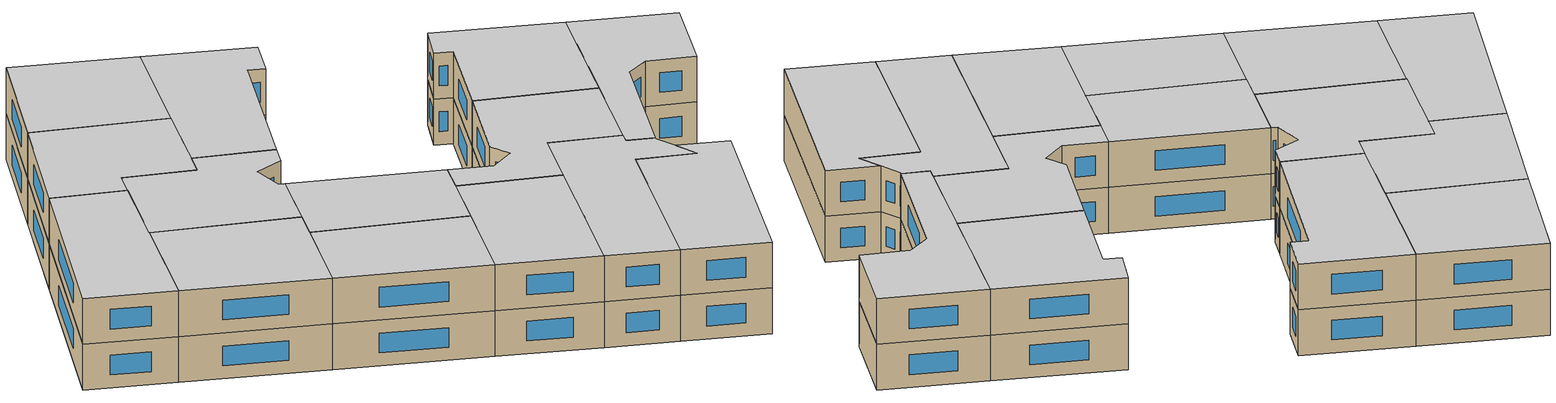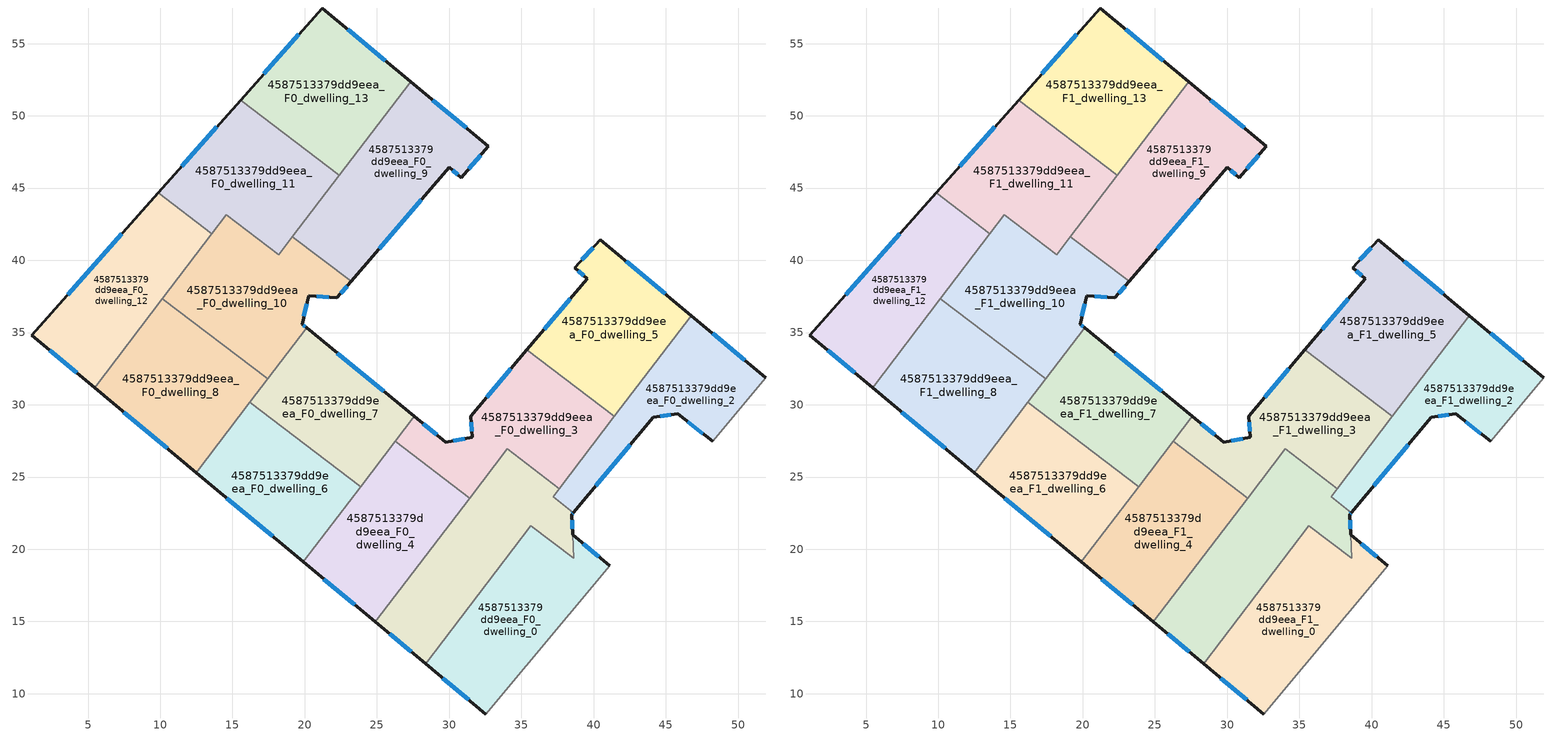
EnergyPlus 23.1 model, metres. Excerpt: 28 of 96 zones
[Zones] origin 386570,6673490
4587513379dd9eea_F0_dwelling_0
 floor ground (EU_floor_Construction): 38.55,21 41.1,18.87 32.53,8.59 28.38,12.06 35.66,21.62 38.61,19.36 z0
 wall outside (EU_wall_Construction): 41.1,18.87 38.55,21 / 28.38,12.06 32.53,8.59 z0:3
 wall adiabatic (EU_wall_Construction): 32.53,8.59 41.1,18.87 z0:3
 wall to 4587513379dd9eea_F0_dwelling_1 (EU_wall_Construction): 38.55,21 38.61,19.36 35.66,21.62 28.38,12.06 z0:3
 window (EU_Window_Construction): 40.37,19.48 39.28,20.39 / 29.56,11.07 31.34,9.58 z0.86:2.14
4587513379dd9eea_F0_dwelling_1
 floor ground (EU_floor_Construction): 37.63,24.2 37.19,23.62 38.58,22.52 38.5,22.42 38.55,21 38.61,19.36 35.66,21.62 28.38,12.06 24.88,14.97 34.02,26.95 z0
 wall outside (EU_wall_Construction): 24.88,14.97 28.38,12.06 / 38.55,21 38.5,22.42 38.58,22.52 z0:3
 wall to 4587513379dd9eea_F0_dwelling_3 (EU_wall_Construction): 37.63,24.2 34.02,26.95 31.42,23.55 z0:3
 wall to 4587513379dd9eea_F0_dwelling_2 (EU_wall_Construction): 38.58,22.52 37.19,23.62 37.63,24.2 z0:3
 wall to 4587513379dd9eea_F0_dwelling_4 (EU_wall_Construction): 31.42,23.54 24.88,14.97 z0:3
 window (EU_Window_Construction): 25.88,14.14 27.38,12.89 / 38.52,22.45 38.55,22.49 / 38.53,21.4 38.51,22.01 z0.86:2.14
4587513379dd9eea_F0_dwelling_10
 floor ground (EU_floor_Construction): 19.15,41.64 23.21,38.54 22.23,37.4 20.26,37.55 19.82,35.58 20.13,35.33 17.43,31.79 10.16,37.34 14.59,43.15 18.2,40.39 z0
 wall outside (EU_wall_Construction): 20.13,35.33 19.82,35.58 20.26,37.55 22.23,37.4 23.21,38.54 z0:3
 wall to 4587513379dd9eea_F0_dwelling_8 (EU_wall_Construction): 10.16,37.34 17.43,31.79 z0:3
 wall to 4587513379dd9eea_F0_dwelling_11 (EU_wall_Construction): 19.15,41.64 18.2,40.39 14.59,43.15 13.58,41.83 z0:3
 wall to 4587513379dd9eea_F0_dwelling_9 (EU_wall_Construction): 23.21,38.54 19.15,41.64 z0:3
 wall to 4587513379dd9eea_F0_dwelling_7 (EU_wall_Construction): 17.43,31.79 20.13,35.33 z0:3
 wall to 4587513379dd9eea_F0_dwelling_12 (EU_wall_Construction): 13.58,41.82 10.16,37.34 z0:3
 window (EU_Window_Construction): 19.95,36.14 20.14,36.99 / 20.04,35.4 19.91,35.51 / 22.51,37.72 22.93,38.22 / 20.83,37.51 21.67,37.44 z0.86:2.14
4587513379dd9eea_F0_dwelling_11
 floor ground (EU_floor_Construction): 22.39,45.89 18.2,40.39 14.59,43.15 13.58,41.83 9.85,44.67 15.56,51.1 z0
 wall outside (EU_wall_Construction): 15.56,51.1 9.85,44.67 z0:3
 wall to 4587513379dd9eea_F0_dwelling_13 (EU_wall_Construction): 22.39,45.89 15.56,51.1 z0:3
 wall to 4587513379dd9eea_F0_dwelling_12 (EU_wall_Construction): 9.85,44.67 13.58,41.83 z0:3
 wall to 4587513379dd9eea_F0_dwelling_9 (EU_wall_Construction): 19.15,41.64 22.39,45.89 z0:3
 window (EU_Window_Construction): 13.93,49.26 11.48,46.51 z0.86:2.14
4587513379dd9eea_F0_dwelling_12
 floor ground (EU_floor_Construction): 13.58,41.83 5.45,31.17 1.09,34.81 9.85,44.67 z0
 wall outside (EU_wall_Construction): 9.85,44.67 1.09,34.81 5.45,31.17 z0:3
 wall to 4587513379dd9eea_F0_dwelling_8 (EU_wall_Construction): 5.45,31.17 10.16,37.34 z0:3
 window (EU_Window_Construction): 7.35,41.85 3.59,37.63 / 2.34,33.77 4.21,32.21 z0.86:2.14
4587513379dd9eea_F0_dwelling_13
 floor ground (EU_floor_Construction): 27.33,52.37 22.39,45.89 15.56,51.1 21.22,57.47 z0
 wall outside (EU_wall_Construction): 27.33,52.37 21.22,57.47 15.56,51.1 z0:3
 wall to 4587513379dd9eea_F0_dwelling_9 (EU_wall_Construction): 22.39,45.89 27.33,52.37 z0:3
 window (EU_Window_Construction): 19.6,55.65 17.18,52.92 / 25.58,53.83 22.97,56.01 z0.86:2.14
4587513379dd9eea_F0_dwelling_2
 floor ground (EU_floor_Construction): 51.93,31.86 48.27,27.46 45.84,29.37 44.12,29.13 38.58,22.52 37.19,23.62 46.76,36.17 z0
 wall outside (EU_wall_Construction): 51.93,31.86 46.76,36.17 / 38.58,22.52 44.12,29.13 45.84,29.37 48.27,27.46 z0:3
 wall adiabatic (EU_wall_Construction): 48.27,27.46 51.93,31.86 z0:3
 wall to 4587513379dd9eea_F0_dwelling_3 (EU_wall_Construction): 41.44,29.19 37.63,24.2 z0:3
 wall to 4587513379dd9eea_F0_dwelling_5 (EU_wall_Construction): 46.76,36.17 41.44,29.19 z0:3
 window (EU_Window_Construction): 50.46,33.09 48.24,34.94 / 46.53,28.83 47.57,28.01 / 44.61,29.2 45.35,29.3 / 40.16,24.41 42.54,27.24 z0.86:2.14
4587513379dd9eea_F0_dwelling_3
 floor ground (EU_floor_Construction): 41.44,29.19 37.63,24.2 34.02,26.95 31.42,23.54 26.28,27.47 27.59,29.19 29.75,27.42 31.61,27.76 31.49,29.22 35.38,33.81 z0
 wall outside (EU_wall_Construction): 35.38,33.81 31.49,29.22 31.61,27.76 29.75,27.42 27.59,29.19 z0:3
 wall to 4587513379dd9eea_F0_dwelling_4 (EU_wall_Construction): 26.28,27.47 31.42,23.54 z0:3
 wall to 4587513379dd9eea_F0_dwelling_5 (EU_wall_Construction): 41.44,29.19 35.38,33.81 z0:3
 wall to 4587513379dd9eea_F0_dwelling_7 (EU_wall_Construction): 27.59,29.19 26.28,27.47 z0:3
 window (EU_Window_Construction): 29.14,27.92 28.21,28.68 / 31.08,27.66 30.28,27.51 / 31.52,28.8 31.57,28.18 / 34.27,32.5 32.6,30.53 z0.86:2.14
4587513379dd9eea_F0_dwelling_4
 floor ground (EU_floor_Construction): 31.42,23.54 24.88,14.97 19.91,19.12 26.28,27.47 z0
 wall outside (EU_wall_Construction): 19.91,19.12 24.88,14.97 z0:3
 wall to 4587513379dd9eea_F0_dwelling_6 (EU_wall_Construction): 23.87,24.31 19.91,19.12 z0:3
 wall to 4587513379dd9eea_F0_dwelling_7 (EU_wall_Construction): 26.28,27.47 23.87,24.31 z0:3
 window (EU_Window_Construction): 21.33,17.93 23.46,16.16 z0.86:2.14
4587513379dd9eea_F0_dwelling_5
 floor ground (EU_floor_Construction): 46.76,36.17 41.44,29.19 35.38,33.81 39.56,38.74 38.68,39.47 40.47,41.42 z0
 wall outside (EU_wall_Construction): 46.76,36.17 40.47,41.42 38.68,39.47 39.56,38.74 35.38,33.81 z0:3
 window (EU_Window_Construction): 38.37,37.33 36.58,35.21 / 38.94,39.26 39.31,38.95 / 39.96,40.86 39.19,40.03 / 44.96,37.67 42.27,39.92 z0.86:2.14
4587513379dd9eea_F0_dwelling_6
 floor ground (EU_floor_Construction): 23.87,24.31 19.91,19.12 12.49,25.3 16.19,30.16 z0
 wall outside (EU_wall_Construction): 12.49,25.3 19.91,19.12 z0:3
 wall to 4587513379dd9eea_F0_dwelling_7 (EU_wall_Construction): 23.87,24.31 16.19,30.16 z0:3
 wall to 4587513379dd9eea_F0_dwelling_8 (EU_wall_Construction): 16.19,30.16 12.49,25.3 z0:3
 window (EU_Window_Construction): 14.61,23.54 17.79,20.89 z0.86:2.14
4587513379dd9eea_F0_dwelling_7
 floor ground (EU_floor_Construction): 27.59,29.19 23.87,24.31 16.19,30.16 20.13,35.33 z0
 wall outside (EU_wall_Construction): 27.59,29.19 20.13,35.33 z0:3
 wall to 4587513379dd9eea_F0_dwelling_8 (EU_wall_Construction): 17.43,31.79 16.19,30.16 z0:3
 window (EU_Window_Construction): 25.46,30.94 22.26,33.57 z0.86:2.14
4587513379dd9eea_F0_dwelling_8
 floor ground (EU_floor_Construction): 17.43,31.79 12.49,25.3 5.45,31.17 10.16,37.34 z0
 wall outside (EU_wall_Construction): 5.45,31.17 12.49,25.3 z0:3
 window (EU_Window_Construction): 7.46,29.5 10.48,26.98 z0.86:2.14
4587513379dd9eea_F0_dwelling_9
 floor ground (EU_floor_Construction): 32.71,47.89 30.84,45.72 30.01,46.44 23.21,38.54 19.15,41.64 27.33,52.37 z0
 wall outside (EU_wall_Construction): 23.21,38.54 30.01,46.44 30.84,45.72 32.71,47.89 27.33,52.37 z0:3
 window (EU_Window_Construction): 31.37,46.34 32.17,47.27 / 30.25,46.23 30.6,45.93 / 25.16,40.8 28.07,44.18 / 31.17,49.17 28.87,51.09 z0.86:2.14
4587513379dd9eea_F1_dwelling_0
 floor to 4587513379dd9eea_F0_dwelling_0 (EU_floor_Construction): 38.55,21 41.1,18.87 32.53,8.59 28.38,12.06 35.66,21.62 38.61,19.36 z3
 wall outside (EU_wall_Construction): 41.1,18.87 38.55,21 / 28.38,12.06 32.53,8.59 z3:6
 wall adiabatic (EU_wall_Construction): 32.53,8.59 41.1,18.87 z3:6
 wall to 4587513379dd9eea_F1_dwelling_1 (EU_wall_Construction): 38.55,21 38.61,19.36 35.66,21.62 28.38,12.06 z3:6
 window (EU_Window_Construction): 40.37,19.48 39.28,20.39 / 29.56,11.07 31.34,9.58 z3.86:5.14
 ceiling to 4587513379dd9eea_F2_dwelling_0 (EU_floor_Construction): 32.53,8.59 41.1,18.87 38.55,21 38.61,19.36 35.66,21.62 28.38,12.06 z6
4587513379dd9eea_F1_dwelling_1
 floor to 4587513379dd9eea_F0_dwelling_1 (EU_floor_Construction): 37.63,24.2 37.19,23.62 38.58,22.52 38.5,22.42 38.55,21 38.61,19.36 35.66,21.62 28.38,12.06 24.88,14.97 34.02,26.95 z3
 wall outside (EU_wall_Construction): 24.88,14.97 28.38,12.06 / 38.55,21 38.5,22.42 38.58,22.52 z3:6
 wall to 4587513379dd9eea_F1_dwelling_3 (EU_wall_Construction): 37.63,24.2 34.02,26.95 31.42,23.55 z3:6
 wall to 4587513379dd9eea_F1_dwelling_2 (EU_wall_Construction): 38.58,22.52 37.19,23.62 37.63,24.2 z3:6
 wall to 4587513379dd9eea_F1_dwelling_4 (EU_wall_Construction): 31.42,23.54 24.88,14.97 z3:6
 window (EU_Window_Construction): 25.88,14.14 27.38,12.89 / 38.52,22.45 38.55,22.49 / 38.53,21.4 38.51,22.01 z3.86:5.14
 ceiling to 4587513379dd9eea_F2_dwelling_1 (EU_floor_Construction): 38.61,19.36 38.55,21 38.5,22.42 38.58,22.52 37.19,23.62 37.63,24.2 34.02,26.95 24.88,14.97 28.38,12.06 35.66,21.62 z6
4587513379dd9eea_F1_dwelling_10
 floor to 4587513379dd9eea_F0_dwelling_10 (EU_floor_Construction): 19.15,41.64 23.21,38.54 22.23,37.4 20.26,37.55 19.82,35.58 20.13,35.33 17.43,31.79 10.16,37.34 14.59,43.15 18.2,40.39 z3
 wall outside (EU_wall_Construction): 20.13,35.33 19.82,35.58 20.26,37.55 22.23,37.4 23.21,38.54 z3:6
 wall to 4587513379dd9eea_F1_dwelling_8 (EU_wall_Construction): 10.16,37.34 17.43,31.79 z3:6
 wall to 4587513379dd9eea_F1_dwelling_11 (EU_wall_Construction): 19.15,41.64 18.2,40.39 14.59,43.15 13.58,41.83 z3:6
 wall to 4587513379dd9eea_F1_dwelling_9 (EU_wall_Construction): 23.21,38.54 19.15,41.64 z3:6
 wall to 4587513379dd9eea_F1_dwelling_7 (EU_wall_Construction): 17.43,31.79 20.13,35.33 z3:6
 wall to 4587513379dd9eea_F1_dwelling_12 (EU_wall_Construction): 13.58,41.82 10.16,37.34 z3:6
 window (EU_Window_Construction): 19.95,36.14 20.14,36.99 / 20.04,35.4 19.91,35.51 / 22.51,37.72 22.93,38.22 / 20.83,37.51 21.67,37.44 z3.86:5.14
 ceiling to 4587513379dd9eea_F2_dwelling_10 (EU_floor_Construction): 20.13,35.33 19.82,35.58 20.26,37.55 22.23,37.4 23.21,38.54 19.15,41.64 18.2,40.39 14.59,43.15 10.16,37.34 17.43,31.79 z6
4587513379dd9eea_F1_dwelling_11
 floor to 4587513379dd9eea_F0_dwelling_11 (EU_floor_Construction): 22.39,45.89 18.2,40.39 14.59,43.15 13.58,41.83 9.85,44.67 15.56,51.1 z3
 wall outside (EU_wall_Construction): 15.56,51.1 9.85,44.67 z3:6
 wall to 4587513379dd9eea_F1_dwelling_13 (EU_wall_Construction): 22.39,45.89 15.56,51.1 z3:6
 wall to 4587513379dd9eea_F1_dwelling_12 (EU_wall_Construction): 9.85,44.67 13.58,41.83 z3:6
 wall to 4587513379dd9eea_F1_dwelling_9 (EU_wall_Construction): 19.15,41.64 22.39,45.89 z3:6
 window (EU_Window_Construction): 13.93,49.26 11.48,46.51 z3.86:5.14
 ceiling to 4587513379dd9eea_F2_dwelling_11 (EU_floor_Construction): 18.2,40.39 22.39,45.89 15.56,51.1 9.85,44.67 13.58,41.83 14.59,43.15 z6
4587513379dd9eea_F1_dwelling_12
 floor to 4587513379dd9eea_F0_dwelling_12 (EU_floor_Construction): 13.58,41.83 5.45,31.17 1.09,34.81 9.85,44.67 z3
 wall outside (EU_wall_Construction): 9.85,44.67 1.09,34.81 5.45,31.17 z3:6
 wall to 4587513379dd9eea_F1_dwelling_8 (EU_wall_Construction): 5.45,31.17 10.16,37.34 z3:6
 window (EU_Window_Construction): 7.35,41.85 3.59,37.63 / 2.34,33.77 4.21,32.21 z3.86:5.14
 ceiling to 4587513379dd9eea_F2_dwelling_12 (EU_floor_Construction): 5.45,31.17 13.58,41.83 9.85,44.67 1.09,34.81 z6
4587513379dd9eea_F1_dwelling_13
 floor to 4587513379dd9eea_F0_dwelling_13 (EU_floor_Construction): 27.33,52.37 22.39,45.89 15.56,51.1 21.22,57.47 z3
 wall outside (EU_wall_Construction): 27.33,52.37 21.22,57.47 15.56,51.1 z3:6
 wall to 4587513379dd9eea_F1_dwelling_9 (EU_wall_Construction): 22.39,45.89 27.33,52.37 z3:6
 window (EU_Window_Construction): 19.6,55.65 17.18,52.92 / 25.58,53.83 22.97,56.01 z3.86:5.14
 ceiling to 4587513379dd9eea_F2_dwelling_13 (EU_floor_Construction): 22.39,45.89 27.33,52.37 21.22,57.47 15.56,51.1 z6
4587513379dd9eea_F1_dwelling_2
 floor to 4587513379dd9eea_F0_dwelling_2 (EU_floor_Construction): 51.93,31.86 48.27,27.46 45.84,29.37 44.12,29.13 38.58,22.52 37.19,23.62 46.76,36.17 z3
 wall outside (EU_wall_Construction): 51.93,31.86 46.76,36.17 / 38.58,22.52 44.12,29.13 45.84,29.37 48.27,27.46 z3:6
 wall adiabatic (EU_wall_Construction): 48.27,27.46 51.93,31.86 z3:6
 wall to 4587513379dd9eea_F1_dwelling_3 (EU_wall_Construction): 41.44,29.19 37.63,24.2 z3:6
 wall to 4587513379dd9eea_F1_dwelling_5 (EU_wall_Construction): 46.76,36.17 41.44,29.19 z3:6
 window (EU_Window_Construction): 50.46,33.09 48.24,34.94 / 46.53,28.83 47.57,28.01 / 44.61,29.2 45.35,29.3 / 40.16,24.41 42.54,27.24 z3.86:5.14
 ceiling to 4587513379dd9eea_F2_dwelling_2 (EU_floor_Construction): 48.27,27.46 51.93,31.86 46.76,36.17 37.19,23.62 38.58,22.52 44.12,29.13 45.84,29.37 z6
4587513379dd9eea_F1_dwelling_3
 floor to 4587513379dd9eea_F0_dwelling_3 (EU_floor_Construction): 41.44,29.19 37.63,24.2 34.02,26.95 31.42,23.54 26.28,27.47 27.59,29.19 29.75,27.42 31.61,27.76 31.49,29.22 35.38,33.81 z3
 wall outside (EU_wall_Construction): 35.38,33.81 31.49,29.22 31.61,27.76 29.75,27.42 27.59,29.19 z3:6
 wall to 4587513379dd9eea_F1_dwelling_4 (EU_wall_Construction): 26.28,27.47 31.42,23.54 z3:6
 wall to 4587513379dd9eea_F1_dwelling_5 (EU_wall_Construction): 41.44,29.19 35.38,33.81 z3:6
 wall to 4587513379dd9eea_F1_dwelling_7 (EU_wall_Construction): 27.59,29.19 26.28,27.47 z3:6
 window (EU_Window_Construction): 29.14,27.92 28.21,28.68 / 31.08,27.66 30.28,27.51 / 31.52,28.8 31.57,28.18 / 34.27,32.5 32.6,30.53 z3.86:5.14
 ceiling to 4587513379dd9eea_F2_dwelling_3 (EU_floor_Construction): 37.63,24.2 41.44,29.19 35.38,33.81 31.49,29.22 31.61,27.76 29.75,27.42 27.59,29.19 26.28,27.47 31.42,23.54 34.02,26.95 z6
4587513379dd9eea_F1_dwelling_4
 floor to 4587513379dd9eea_F0_dwelling_4 (EU_floor_Construction): 31.42,23.54 24.88,14.97 19.91,19.12 26.28,27.47 z3
 wall outside (EU_wall_Construction): 19.91,19.12 24.88,14.97 z3:6
 wall to 4587513379dd9eea_F1_dwelling_6 (EU_wall_Construction): 23.87,24.31 19.91,19.12 z3:6
 wall to 4587513379dd9eea_F1_dwelling_7 (EU_wall_Construction): 26.28,27.47 23.87,24.31 z3:6
 window (EU_Window_Construction): 21.33,17.93 23.46,16.16 z3.86:5.14
 ceiling to 4587513379dd9eea_F2_dwelling_4 (EU_floor_Construction): 24.88,14.97 31.42,23.54 26.28,27.47 19.91,19.12 z6
4587513379dd9eea_F1_dwelling_5
 floor to 4587513379dd9eea_F0_dwelling_5 (EU_floor_Construction): 46.76,36.17 41.44,29.19 35.38,33.81 39.56,38.74 38.68,39.47 40.47,41.42 z3
 wall outside (EU_wall_Construction): 46.76,36.17 40.47,41.42 38.68,39.47 39.56,38.74 35.38,33.81 z3:6
 window (EU_Window_Construction): 38.37,37.33 36.58,35.21 / 38.94,39.26 39.31,38.95 / 39.96,40.86 39.19,40.03 / 44.96,37.67 42.27,39.92 z3.86:5.14
 ceiling to 4587513379dd9eea_F2_dwelling_5 (EU_floor_Construction): 41.44,29.19 46.76,36.17 40.47,41.42 38.68,39.47 39.56,38.74 35.38,33.81 z6
4587513379dd9eea_F1_dwelling_6
 floor to 4587513379dd9eea_F0_dwelling_6 (EU_floor_Construction): 23.87,24.31 19.91,19.12 12.49,25.3 16.19,30.16 z3
 wall outside (EU_wall_Construction): 12.49,25.3 19.91,19.12 z3:6
 wall to 4587513379dd9eea_F1_dwelling_7 (EU_wall_Construction): 23.87,24.31 16.19,30.16 z3:6
 wall to 4587513379dd9eea_F1_dwelling_8 (EU_wall_Construction): 16.19,30.16 12.49,25.3 z3:6
 window (EU_Window_Construction): 14.61,23.54 17.79,20.89 z3.86:5.14
 ceiling to 4587513379dd9eea_F2_dwelling_6 (EU_floor_Construction): 19.91,19.12 23.87,24.31 16.19,30.16 12.49,25.3 z6
4587513379dd9eea_F1_dwelling_7
 floor to 4587513379dd9eea_F0_dwelling_7 (EU_floor_Construction): 27.59,29.19 23.87,24.31 16.19,30.16 20.13,35.33 z3
 wall outside (EU_wall_Construction): 27.59,29.19 20.13,35.33 z3:6
 wall to 4587513379dd9eea_F1_dwelling_8 (EU_wall_Construction): 17.43,31.79 16.19,30.16 z3:6
 window (EU_Window_Construction): 25.46,30.94 22.26,33.57 z3.86:5.14
 ceiling to 4587513379dd9eea_F2_dwelling_7 (EU_floor_Construction): 23.87,24.31 27.59,29.19 20.13,35.33 16.19,30.16 z6
4587513379dd9eea_F1_dwelling_8
 floor to 4587513379dd9eea_F0_dwelling_8 (EU_floor_Construction): 17.43,31.79 12.49,25.3 5.45,31.17 10.16,37.34 z3
 wall outside (EU_wall_Construction): 5.45,31.17 12.49,25.3 z3:6
 window (EU_Window_Construction): 7.46,29.5 10.48,26.98 z3.86:5.14
 ceiling to 4587513379dd9eea_F2_dwelling_8 (EU_floor_Construction): 12.49,25.3 17.43,31.79 10.16,37.34 5.45,31.17 z6
4587513379dd9eea_F1_dwelling_9
 floor to 4587513379dd9eea_F0_dwelling_9 (EU_floor_Construction): 32.71,47.89 30.84,45.72 30.01,46.44 23.21,38.54 19.15,41.64 27.33,52.37 z3
 wall outside (EU_wall_Construction): 23.21,38.54 30.01,46.44 30.84,45.72 32.71,47.89 27.33,52.37 z3:6
 window (EU_Window_Construction): 31.37,46.34 32.17,47.27 / 30.25,46.23 30.6,45.93 / 25.16,40.8 28.07,44.18 / 31.17,49.17 28.87,51.09 z3.86:5.14
 ceiling to 4587513379dd9eea_F2_dwelling_9 (EU_floor_Construction): 30.84,45.72 32.71,47.89 27.33,52.37 19.15,41.64 23.21,38.54 30.01,46.44 z6
[Building]
EU S2 Campaign: North Axis=0; Terrain=City; Solar Distribution=FullExterior
[Site:Location]
Helsinki-Vantaa.AP: Latitude=60.317; Longitude=24.963; Time Zone=2; Elevation=54.6
[SizingPeriod:WeatherFileDays]
AnnualSizingPeriod: Begin Month=1; Begin Day of Month=1; End Month=12; End Day of Month=31; Day of Week for Start Day=Monday; Use Weather File Daylight Saving Period=No; Use Weather File Rain and Snow Indicators=No
[MATERIAL]
EU_InternalMass_Material: Roughness=MediumRough; Thickness=0.1; Conductivity=1; Density=1800; Specific Heat=900; Thermal Absorptance=0.9; Solar Absorptance=0.7; Visible Absorptance=0.7
[MATERIAL:NOMASS] Roughness=MediumRough; Thermal Absorptance=0.9; Solar Absorptance=0.7; Visible Absorptance=0.7
Name | Thermal Resistance
EU_wall_NoMass | 1.10183
EU_floor_NoMass | 1.70606
[WINDOWMATERIAL:SIMPLEGLAZINGSYSTEM]
EU_Window_SimpleGlazing: UFactor=3.11035; Solar Heat Gain Coefficient=0.8; Visible Transmittance=0.8
[CONSTRUCTION]
EU_wall_Construction: EU_wall_NoMass
EU_floor_Construction: EU_floor_NoMass
EU_Window_Construction: EU_Window_SimpleGlazing
EU_InternalMass_Construction: EU_InternalMass_Material
[ZONE] Type=1; Multiplier=1; Ceiling Height=autocalculate; Floor Area=autocalculate; Part of Total Floor Area=Yes
Name | Volume
4587513379dd9eea_F0_dwelling_0; 4587513379dd9eea_F1_dwelling_0 | 216.379
4587513379dd9eea_F0_dwelling_1; 4587513379dd9eea_F1_dwelling_1 | 226.737
4587513379dd9eea_F0_dwelling_10; 4587513379dd9eea_F1_dwelling_10 | 218.451
4587513379dd9eea_F0_dwelling_11; 4587513379dd9eea_F1_dwelling_11 | 206.565
4587513379dd9eea_F0_dwelling_12; 4587513379dd9eea_F1_dwelling_12 | 206.569
4587513379dd9eea_F0_dwelling_13; 4587513379dd9eea_F1_dwelling_13 | 206.595
4587513379dd9eea_F0_dwelling_2; 4587513379dd9eea_F1_dwelling_2 | 176.672
4587513379dd9eea_F0_dwelling_3; 4587513379dd9eea_F1_dwelling_3 | 206.571
4587513379dd9eea_F0_dwelling_4; 4587513379dd9eea_F1_dwelling_4 | 206.591
4587513379dd9eea_F0_dwelling_5; 4587513379dd9eea_F1_dwelling_5 | 206.572
4587513379dd9eea_F0_dwelling_6; 4587513379dd9eea_F1_dwelling_6 | 182.918
4587513379dd9eea_F0_dwelling_7; 4587513379dd9eea_F1_dwelling_7 | 182.928
4587513379dd9eea_F0_dwelling_8; 4587513379dd9eea_F1_dwelling_8 | 218.439
4587513379dd9eea_F0_dwelling_9; 4587513379dd9eea_F1_dwelling_9 | 230.273
[INTERNALMASS] Construction=EU_InternalMass_Construction
Name | Zone or ZoneList | Surface Area
4587513379dd9eea_F0_dwelling_0_EU_InternalMass | 4587513379dd9eea_F0_dwelling_0 | 72.1306
4587513379dd9eea_F0_dwelling_1_EU_InternalMass | 4587513379dd9eea_F0_dwelling_1 | 75.5804
4587513379dd9eea_F0_dwelling_2_EU_InternalMass | 4587513379dd9eea_F0_dwelling_2 | 58.8913
4587513379dd9eea_F0_dwelling_3_EU_InternalMass | 4587513379dd9eea_F0_dwelling_3 | 68.8568
4587513379dd9eea_F0_dwelling_4_EU_InternalMass | 4587513379dd9eea_F0_dwelling_4 | 68.8654
4587513379dd9eea_F0_dwelling_5_EU_InternalMass | 4587513379dd9eea_F0_dwelling_5 | 68.8605
4587513379dd9eea_F0_dwelling_6_EU_InternalMass | 4587513379dd9eea_F0_dwelling_6 | 60.9747
4587513379dd9eea_F0_dwelling_7_EU_InternalMass | 4587513379dd9eea_F0_dwelling_7 | 60.9735
4587513379dd9eea_F0_dwelling_8_EU_InternalMass | 4587513379dd9eea_F0_dwelling_8 | 72.811
4587513379dd9eea_F0_dwelling_9_EU_InternalMass | 4587513379dd9eea_F0_dwelling_9 | 76.7568
4587513379dd9eea_F0_dwelling_10_EU_InternalMass | 4587513379dd9eea_F0_dwelling_10 | 72.8164
4587513379dd9eea_F0_dwelling_11_EU_InternalMass | 4587513379dd9eea_F0_dwelling_11 | 68.855
4587513379dd9eea_F0_dwelling_12_EU_InternalMass | 4587513379dd9eea_F0_dwelling_12 | 68.8568
4587513379dd9eea_F0_dwelling_13_EU_InternalMass | 4587513379dd9eea_F0_dwelling_13 | 68.8623
4587513379dd9eea_F1_dwelling_0_EU_InternalMass | 4587513379dd9eea_F1_dwelling_0 | 72.1306
4587513379dd9eea_F1_dwelling_1_EU_InternalMass | 4587513379dd9eea_F1_dwelling_1 | 75.5804
4587513379dd9eea_F1_dwelling_2_EU_InternalMass | 4587513379dd9eea_F1_dwelling_2 | 58.8913
4587513379dd9eea_F1_dwelling_3_EU_InternalMass | 4587513379dd9eea_F1_dwelling_3 | 68.8568
4587513379dd9eea_F1_dwelling_4_EU_InternalMass | 4587513379dd9eea_F1_dwelling_4 | 68.8654
4587513379dd9eea_F1_dwelling_5_EU_InternalMass | 4587513379dd9eea_F1_dwelling_5 | 68.8605
4587513379dd9eea_F1_dwelling_6_EU_InternalMass | 4587513379dd9eea_F1_dwelling_6 | 60.9747
4587513379dd9eea_F1_dwelling_7_EU_InternalMass | 4587513379dd9eea_F1_dwelling_7 | 60.9735
4587513379dd9eea_F1_dwelling_8_EU_InternalMass | 4587513379dd9eea_F1_dwelling_8 | 72.811
4587513379dd9eea_F1_dwelling_9_EU_InternalMass | 4587513379dd9eea_F1_dwelling_9 | 76.7568
4587513379dd9eea_F1_dwelling_10_EU_InternalMass | 4587513379dd9eea_F1_dwelling_10 | 72.8164
4587513379dd9eea_F1_dwelling_11_EU_InternalMass | 4587513379dd9eea_F1_dwelling_11 | 68.855
4587513379dd9eea_F1_dwelling_12_EU_InternalMass | 4587513379dd9eea_F1_dwelling_12 | 68.8568
4587513379dd9eea_F1_dwelling_13_EU_InternalMass | 4587513379dd9eea_F1_dwelling_13 | 68.8623
[OTHEREQUIPMENT] Fuel Type=Electricity; Design Level Calculation Method=Watts/Area; Power per Zone Floor Area=1; Fraction Latent=0; Fraction Radiant=0; Fraction Lost=0; Carbon Dioxide Generation Rate=0; EndUse Subcategory=EU_Step8_InternalGains
Name | Zone or ZoneList or Space or SpaceList | Schedule
EU_Step8_InternalGain_4587513379dd9eea_F0_dwelling_0_f000 | 4587513379dd9eea_F0_dwelling_0 | EU_Step8_GainSchedule_4587513379dd9eea_F0_dwelling_0_f000
EU_Step8_InternalGain_4587513379dd9eea_F0_dwelling_1_f000 | 4587513379dd9eea_F0_dwelling_1 | EU_Step8_GainSchedule_4587513379dd9eea_F0_dwelling_1_f000
EU_Step8_InternalGain_4587513379dd9eea_F0_dwelling_2_f000 | 4587513379dd9eea_F0_dwelling_2 | EU_Step8_GainSchedule_4587513379dd9eea_F0_dwelling_2_f000
EU_Step8_InternalGain_4587513379dd9eea_F0_dwelling_3_f000 | 4587513379dd9eea_F0_dwelling_3 | EU_Step8_GainSchedule_4587513379dd9eea_F0_dwelling_3_f000
EU_Step8_InternalGain_4587513379dd9eea_F0_dwelling_4_f000 | 4587513379dd9eea_F0_dwelling_4 | EU_Step8_GainSchedule_4587513379dd9eea_F0_dwelling_4_f000
EU_Step8_InternalGain_4587513379dd9eea_F0_dwelling_5_f000 | 4587513379dd9eea_F0_dwelling_5 | EU_Step8_GainSchedule_4587513379dd9eea_F0_dwelling_5_f000
EU_Step8_InternalGain_4587513379dd9eea_F0_dwelling_6_f000 | 4587513379dd9eea_F0_dwelling_6 | EU_Step8_GainSchedule_4587513379dd9eea_F0_dwelling_6_f000
EU_Step8_InternalGain_4587513379dd9eea_F0_dwelling_7_f000 | 4587513379dd9eea_F0_dwelling_7 | EU_Step8_GainSchedule_4587513379dd9eea_F0_dwelling_7_f000
EU_Step8_InternalGain_4587513379dd9eea_F0_dwelling_8_f000 | 4587513379dd9eea_F0_dwelling_8 | EU_Step8_GainSchedule_4587513379dd9eea_F0_dwelling_8_f000
EU_Step8_InternalGain_4587513379dd9eea_F0_dwelling_9_f000 | 4587513379dd9eea_F0_dwelling_9 | EU_Step8_GainSchedule_4587513379dd9eea_F0_dwelling_9_f000
EU_Step8_InternalGain_4587513379dd9eea_F0_dwelling_10_f000 | 4587513379dd9eea_F0_dwelling_10 | EU_Step8_GainSchedule_4587513379dd9eea_F0_dwelling_10_f000
EU_Step8_InternalGain_4587513379dd9eea_F0_dwelling_11_f000 | 4587513379dd9eea_F0_dwelling_11 | EU_Step8_GainSchedule_4587513379dd9eea_F0_dwelling_11_f000
EU_Step8_InternalGain_4587513379dd9eea_F0_dwelling_12_f000 | 4587513379dd9eea_F0_dwelling_12 | EU_Step8_GainSchedule_4587513379dd9eea_F0_dwelling_12_f000
EU_Step8_InternalGain_4587513379dd9eea_F0_dwelling_13_f000 | 4587513379dd9eea_F0_dwelling_13 | EU_Step8_GainSchedule_4587513379dd9eea_F0_dwelling_13_f000
EU_Step8_InternalGain_4587513379dd9eea_F1_dwelling_0_f000 | 4587513379dd9eea_F1_dwelling_0 | EU_Step8_GainSchedule_4587513379dd9eea_F1_dwelling_0_f000
EU_Step8_InternalGain_4587513379dd9eea_F1_dwelling_1_f000 | 4587513379dd9eea_F1_dwelling_1 | EU_Step8_GainSchedule_4587513379dd9eea_F1_dwelling_1_f000
EU_Step8_InternalGain_4587513379dd9eea_F1_dwelling_2_f000 | 4587513379dd9eea_F1_dwelling_2 | EU_Step8_GainSchedule_4587513379dd9eea_F1_dwelling_2_f000
EU_Step8_InternalGain_4587513379dd9eea_F1_dwelling_3_f000 | 4587513379dd9eea_F1_dwelling_3 | EU_Step8_GainSchedule_4587513379dd9eea_F1_dwelling_3_f000
EU_Step8_InternalGain_4587513379dd9eea_F1_dwelling_4_f000 | 4587513379dd9eea_F1_dwelling_4 | EU_Step8_GainSchedule_4587513379dd9eea_F1_dwelling_4_f000
EU_Step8_InternalGain_4587513379dd9eea_F1_dwelling_5_f000 | 4587513379dd9eea_F1_dwelling_5 | EU_Step8_GainSchedule_4587513379dd9eea_F1_dwelling_5_f000
EU_Step8_InternalGain_4587513379dd9eea_F1_dwelling_6_f000 | 4587513379dd9eea_F1_dwelling_6 | EU_Step8_GainSchedule_4587513379dd9eea_F1_dwelling_6_f000
EU_Step8_InternalGain_4587513379dd9eea_F1_dwelling_7_f000 | 4587513379dd9eea_F1_dwelling_7 | EU_Step8_GainSchedule_4587513379dd9eea_F1_dwelling_7_f000
EU_Step8_InternalGain_4587513379dd9eea_F1_dwelling_8_f000 | 4587513379dd9eea_F1_dwelling_8 | EU_Step8_GainSchedule_4587513379dd9eea_F1_dwelling_8_f000
EU_Step8_InternalGain_4587513379dd9eea_F1_dwelling_9_f000 | 4587513379dd9eea_F1_dwelling_9 | EU_Step8_GainSchedule_4587513379dd9eea_F1_dwelling_9_f000
EU_Step8_InternalGain_4587513379dd9eea_F1_dwelling_10_f000 | 4587513379dd9eea_F1_dwelling_10 | EU_Step8_GainSchedule_4587513379dd9eea_F1_dwelling_10_f000
EU_Step8_InternalGain_4587513379dd9eea_F1_dwelling_11_f000 | 4587513379dd9eea_F1_dwelling_11 | EU_Step8_GainSchedule_4587513379dd9eea_F1_dwelling_11_f000
EU_Step8_InternalGain_4587513379dd9eea_F1_dwelling_12_f000 | 4587513379dd9eea_F1_dwelling_12 | EU_Step8_GainSchedule_4587513379dd9eea_F1_dwelling_12_f000
EU_Step8_InternalGain_4587513379dd9eea_F1_dwelling_13_f000 | 4587513379dd9eea_F1_dwelling_13 | EU_Step8_GainSchedule_4587513379dd9eea_F1_dwelling_13_f000
[ZONEVENTILATION:DESIGNFLOWRATE] Schedule=EU_AlwaysOn; Design Flow Rate Calculation Method=AirChanges/Hour; Air Changes per Hour=0.756316; Ventilation Type=Natural; Fan Pressure Rise=0; Fan Total Efficiency=1; Constant Term Coefficient=1; Temperature Term Coefficient=0; Velocity Term Coefficient=0; Velocity Squared Term Coefficient=0; Minimum Indoor Temperature=-100; Maximum Indoor Temperature=100; Delta Temperature=-100; Minimum Outdoor Temperature=-100; Maximum Outdoor Temperature=100; Maximum Wind Speed=40
Name | Zone or ZoneList or Space or SpaceList
EU_ConstantAir_4587513379dd9eea_F0_dwelling_0 | 4587513379dd9eea_F0_dwelling_0
EU_ConstantAir_4587513379dd9eea_F0_dwelling_1 | 4587513379dd9eea_F0_dwelling_1
EU_ConstantAir_4587513379dd9eea_F0_dwelling_2 | 4587513379dd9eea_F0_dwelling_2
EU_ConstantAir_4587513379dd9eea_F0_dwelling_3 | 4587513379dd9eea_F0_dwelling_3
EU_ConstantAir_4587513379dd9eea_F0_dwelling_4 | 4587513379dd9eea_F0_dwelling_4
EU_ConstantAir_4587513379dd9eea_F0_dwelling_5 | 4587513379dd9eea_F0_dwelling_5
EU_ConstantAir_4587513379dd9eea_F0_dwelling_6 | 4587513379dd9eea_F0_dwelling_6
EU_ConstantAir_4587513379dd9eea_F0_dwelling_7 | 4587513379dd9eea_F0_dwelling_7
EU_ConstantAir_4587513379dd9eea_F0_dwelling_8 | 4587513379dd9eea_F0_dwelling_8
EU_ConstantAir_4587513379dd9eea_F0_dwelling_9 | 4587513379dd9eea_F0_dwelling_9
EU_ConstantAir_4587513379dd9eea_F0_dwelling_10 | 4587513379dd9eea_F0_dwelling_10
EU_ConstantAir_4587513379dd9eea_F0_dwelling_11 | 4587513379dd9eea_F0_dwelling_11
EU_ConstantAir_4587513379dd9eea_F0_dwelling_12 | 4587513379dd9eea_F0_dwelling_12
EU_ConstantAir_4587513379dd9eea_F0_dwelling_13 | 4587513379dd9eea_F0_dwelling_13
EU_ConstantAir_4587513379dd9eea_F1_dwelling_0 | 4587513379dd9eea_F1_dwelling_0
EU_ConstantAir_4587513379dd9eea_F1_dwelling_1 | 4587513379dd9eea_F1_dwelling_1
EU_ConstantAir_4587513379dd9eea_F1_dwelling_2 | 4587513379dd9eea_F1_dwelling_2
EU_ConstantAir_4587513379dd9eea_F1_dwelling_3 | 4587513379dd9eea_F1_dwelling_3
EU_ConstantAir_4587513379dd9eea_F1_dwelling_4 | 4587513379dd9eea_F1_dwelling_4
EU_ConstantAir_4587513379dd9eea_F1_dwelling_5 | 4587513379dd9eea_F1_dwelling_5
EU_ConstantAir_4587513379dd9eea_F1_dwelling_6 | 4587513379dd9eea_F1_dwelling_6
EU_ConstantAir_4587513379dd9eea_F1_dwelling_7 | 4587513379dd9eea_F1_dwelling_7
EU_ConstantAir_4587513379dd9eea_F1_dwelling_8 | 4587513379dd9eea_F1_dwelling_8
EU_ConstantAir_4587513379dd9eea_F1_dwelling_9 | 4587513379dd9eea_F1_dwelling_9
EU_ConstantAir_4587513379dd9eea_F1_dwelling_10 | 4587513379dd9eea_F1_dwelling_10
EU_ConstantAir_4587513379dd9eea_F1_dwelling_11 | 4587513379dd9eea_F1_dwelling_11
EU_ConstantAir_4587513379dd9eea_F1_dwelling_12 | 4587513379dd9eea_F1_dwelling_12
EU_ConstantAir_4587513379dd9eea_F1_dwelling_13 | 4587513379dd9eea_F1_dwelling_13
[HVACTEMPLATE:THERMOSTAT] Constant Heating Setpoint=20; Constant Cooling Setpoint=50
EU_HeatOnly_4587513379dd9eea_F0_dwelling_0; EU_HeatOnly_4587513379dd9eea_F0_dwelling_1; EU_HeatOnly_4587513379dd9eea_F0_dwelling_2; EU_HeatOnly_4587513379dd9eea_F0_dwelling_3; EU_HeatOnly_4587513379dd9eea_F0_dwelling_4; EU_HeatOnly_4587513379dd9eea_F0_dwelling_5; EU_HeatOnly_4587513379dd9eea_F0_dwelling_6; EU_HeatOnly_4587513379dd9eea_F0_dwelling_7; EU_HeatOnly_4587513379dd9eea_F0_dwelling_8; EU_HeatOnly_4587513379dd9eea_F0_dwelling_9; EU_HeatOnly_4587513379dd9eea_F0_dwelling_10; EU_HeatOnly_4587513379dd9eea_F0_dwelling_11; EU_HeatOnly_4587513379dd9eea_F0_dwelling_12; EU_HeatOnly_4587513379dd9eea_F0_dwelling_13; EU_HeatOnly_4587513379dd9eea_F1_dwelling_0; EU_HeatOnly_4587513379dd9eea_F1_dwelling_1; EU_HeatOnly_4587513379dd9eea_F1_dwelling_2; EU_HeatOnly_4587513379dd9eea_F1_dwelling_3; EU_HeatOnly_4587513379dd9eea_F1_dwelling_4; EU_HeatOnly_4587513379dd9eea_F1_dwelling_5; EU_HeatOnly_4587513379dd9eea_F1_dwelling_6; EU_HeatOnly_4587513379dd9eea_F1_dwelling_7; EU_HeatOnly_4587513379dd9eea_F1_dwelling_8; EU_HeatOnly_4587513379dd9eea_F1_dwelling_9; EU_HeatOnly_4587513379dd9eea_F1_dwelling_10; EU_HeatOnly_4587513379dd9eea_F1_dwelling_11; EU_HeatOnly_4587513379dd9eea_F1_dwelling_12; EU_HeatOnly_4587513379dd9eea_F1_dwelling_13; EU_HeatOnly_4587513379dd9eea_F2_dwelling_0; EU_HeatOnly_4587513379dd9eea_F2_dwelling_1; EU_HeatOnly_4587513379dd9eea_F2_dwelling_2; EU_HeatOnly_4587513379dd9eea_F2_dwelling_3; EU_HeatOnly_4587513379dd9eea_F2_dwelling_4; EU_HeatOnly_4587513379dd9eea_F2_dwelling_5; EU_HeatOnly_4587513379dd9eea_F2_dwelling_6; EU_HeatOnly_4587513379dd9eea_F2_dwelling_7; EU_HeatOnly_4587513379dd9eea_F2_dwelling_8; EU_HeatOnly_4587513379dd9eea_F2_dwelling_9; EU_HeatOnly_4587513379dd9eea_F2_dwelling_10; EU_HeatOnly_4587513379dd9eea_F2_dwelling_11; EU_HeatOnly_4587513379dd9eea_F2_dwelling_12; EU_HeatOnly_4587513379dd9eea_F2_dwelling_13; EU_HeatOnly_4587513379dd9eea_F3_dwelling_0; EU_HeatOnly_4587513379dd9eea_F3_dwelling_1; EU_HeatOnly_4587513379dd9eea_F3_dwelling_2; EU_HeatOnly_4587513379dd9eea_F3_dwelling_3; EU_HeatOnly_4587513379dd9eea_F3_dwelling_4; EU_HeatOnly_4587513379dd9eea_F3_dwelling_5; EU_HeatOnly_4587513379dd9eea_F3_dwelling_6; EU_HeatOnly_4587513379dd9eea_F3_dwelling_7; EU_HeatOnly_4587513379dd9eea_F3_dwelling_8; EU_HeatOnly_4587513379dd9eea_F3_dwelling_9; EU_HeatOnly_4587513379dd9eea_F3_dwelling_10; EU_HeatOnly_4587513379dd9eea_F3_dwelling_11; EU_HeatOnly_4587513379dd9eea_F3_dwelling_12; EU_HeatOnly_4587513379dd9eea_F3_dwelling_13; EU_HeatOnly_4587513379dd9eea_F4_dwelling_0; EU_HeatOnly_4587513379dd9eea_F4_dwelling_1; EU_HeatOnly_4587513379dd9eea_F4_dwelling_2; EU_HeatOnly_4587513379dd9eea_F4_dwelling_3; EU_HeatOnly_4587513379dd9eea_F4_dwelling_4; EU_HeatOnly_4587513379dd9eea_F4_dwelling_5; EU_HeatOnly_4587513379dd9eea_F4_dwelling_6; EU_HeatOnly_4587513379dd9eea_F4_dwelling_7; EU_HeatOnly_4587513379dd9eea_F4_dwelling_8; EU_HeatOnly_4587513379dd9eea_F4_dwelling_9; EU_HeatOnly_4587513379dd9eea_F4_dwelling_10; EU_HeatOnly_4587513379dd9eea_F4_dwelling_11; EU_HeatOnly_4587513379dd9eea_F4_dwelling_12; EU_HeatOnly_4587513379dd9eea_F4_dwelling_13; EU_HeatOnly_4587513379dd9eea_F5_dwelling_0; EU_HeatOnly_4587513379dd9eea_F5_dwelling_1; EU_HeatOnly_4587513379dd9eea_F5_dwelling_2; EU_HeatOnly_4587513379dd9eea_F5_dwelling_3; EU_HeatOnly_4587513379dd9eea_F5_dwelling_4; EU_HeatOnly_4587513379dd9eea_F5_dwelling_5; EU_HeatOnly_4587513379dd9eea_F5_dwelling_6; EU_HeatOnly_4587513379dd9eea_F5_dwelling_7; EU_HeatOnly_4587513379dd9eea_F5_dwelling_8; EU_HeatOnly_4587513379dd9eea_F5_dwelling_9; EU_HeatOnly_4587513379dd9eea_F5_dwelling_10; EU_HeatOnly_4587513379dd9eea_F5_dwelling_11; EU_HeatOnly_4587513379dd9eea_F5_dwelling_12; EU_HeatOnly_4587513379dd9eea_F6_dwelling_0; EU_HeatOnly_4587513379dd9eea_F6_dwelling_1; EU_HeatOnly_4587513379dd9eea_F6_dwelling_2; EU_HeatOnly_4587513379dd9eea_F6_dwelling_3; EU_HeatOnly_4587513379dd9eea_F6_dwelling_4; EU_HeatOnly_4587513379dd9eea_F6_dwelling_5; EU_HeatOnly_4587513379dd9eea_F6_dwelling_6; EU_HeatOnly_4587513379dd9eea_F6_dwelling_7; EU_HeatOnly_4587513379dd9eea_F6_dwelling_8; EU_HeatOnly_4587513379dd9eea_F6_dwelling_9; EU_HeatOnly_4587513379dd9eea_F6_dwelling_10; EU_HeatOnly_4587513379dd9eea_F6_dwelling_11; EU_HeatOnly_4587513379dd9eea_F6_dwelling_12
[HVACTEMPLATE:ZONE:IDEALLOADSAIRSYSTEM] System Availability Schedule=EU_AlwaysOn; Maximum Heating Supply Air Temperature=50; Minimum Cooling Supply Air Temperature=13; Maximum Heating Supply Air Humidity Ratio=0.0156; Minimum Cooling Supply Air Humidity Ratio=0.0077; Heating Limit=NoLimit; Cooling Limit=NoLimit; Heating Availability Schedule=EU_AlwaysOn; Cooling Availability Schedule=EU_CoolingOff; Dehumidification Control Type=ConstantSensibleHeatRatio; Cooling Sensible Heat Ratio=0.7; Dehumidification Setpoint=60; Humidification Control Type=None; Humidification Setpoint=30; Outdoor Air Method=None; Outdoor Air Flow Rate per Person=0.00944; Outdoor Air Flow Rate per Zone Floor Area=0; Outdoor Air Flow Rate per Zone=0; Demand Controlled Ventilation Type=None; Outdoor Air Economizer Type=NoEconomizer; Heat Recovery Type=None; Sensible Heat Recovery Effectiveness=0.7; Latent Heat Recovery Effectiveness=0.65
Name | Template Thermostat
4587513379dd9eea_F0_dwelling_0 | EU_HeatOnly_4587513379dd9eea_F0_dwelling_0
4587513379dd9eea_F0_dwelling_1 | EU_HeatOnly_4587513379dd9eea_F0_dwelling_1
4587513379dd9eea_F0_dwelling_2 | EU_HeatOnly_4587513379dd9eea_F0_dwelling_2
4587513379dd9eea_F0_dwelling_3 | EU_HeatOnly_4587513379dd9eea_F0_dwelling_3
4587513379dd9eea_F0_dwelling_4 | EU_HeatOnly_4587513379dd9eea_F0_dwelling_4
4587513379dd9eea_F0_dwelling_5 | EU_HeatOnly_4587513379dd9eea_F0_dwelling_5
4587513379dd9eea_F0_dwelling_6 | EU_HeatOnly_4587513379dd9eea_F0_dwelling_6
4587513379dd9eea_F0_dwelling_7 | EU_HeatOnly_4587513379dd9eea_F0_dwelling_7
4587513379dd9eea_F0_dwelling_8 | EU_HeatOnly_4587513379dd9eea_F0_dwelling_8
4587513379dd9eea_F0_dwelling_9 | EU_HeatOnly_4587513379dd9eea_F0_dwelling_9
4587513379dd9eea_F0_dwelling_10 | EU_HeatOnly_4587513379dd9eea_F0_dwelling_10
4587513379dd9eea_F0_dwelling_11 | EU_HeatOnly_4587513379dd9eea_F0_dwelling_11
4587513379dd9eea_F0_dwelling_12 | EU_HeatOnly_4587513379dd9eea_F0_dwelling_12
4587513379dd9eea_F0_dwelling_13 | EU_HeatOnly_4587513379dd9eea_F0_dwelling_13
4587513379dd9eea_F1_dwelling_0 | EU_HeatOnly_4587513379dd9eea_F1_dwelling_0
4587513379dd9eea_F1_dwelling_1 | EU_HeatOnly_4587513379dd9eea_F1_dwelling_1
4587513379dd9eea_F1_dwelling_2 | EU_HeatOnly_4587513379dd9eea_F1_dwelling_2
4587513379dd9eea_F1_dwelling_3 | EU_HeatOnly_4587513379dd9eea_F1_dwelling_3
4587513379dd9eea_F1_dwelling_4 | EU_HeatOnly_4587513379dd9eea_F1_dwelling_4
4587513379dd9eea_F1_dwelling_5 | EU_HeatOnly_4587513379dd9eea_F1_dwelling_5
4587513379dd9eea_F1_dwelling_6 | EU_HeatOnly_4587513379dd9eea_F1_dwelling_6
4587513379dd9eea_F1_dwelling_7 | EU_HeatOnly_4587513379dd9eea_F1_dwelling_7
4587513379dd9eea_F1_dwelling_8 | EU_HeatOnly_4587513379dd9eea_F1_dwelling_8
4587513379dd9eea_F1_dwelling_9 | EU_HeatOnly_4587513379dd9eea_F1_dwelling_9
4587513379dd9eea_F1_dwelling_10 | EU_HeatOnly_4587513379dd9eea_F1_dwelling_10
4587513379dd9eea_F1_dwelling_11 | EU_HeatOnly_4587513379dd9eea_F1_dwelling_11
4587513379dd9eea_F1_dwelling_12 | EU_HeatOnly_4587513379dd9eea_F1_dwelling_12
4587513379dd9eea_F1_dwelling_13 | EU_HeatOnly_4587513379dd9eea_F1_dwelling_13
[SIZING:ZONE] Zone Cooling Design Supply Air Temperature Input Method=SupplyAirTemperature; Zone Cooling Design Supply Air Temperature=13; Zone Heating Design Supply Air Temperature Input Method=SupplyAirTemperature; Zone Heating Design Supply Air Temperature=50; Zone Cooling Design Supply Air Humidity Ratio=0.008; Zone Heating Design Supply Air Humidity Ratio=0.008; Cooling Design Air Flow Method=DesignDay; Cooling Design Air Flow Rate=0; Cooling Minimum Air Flow per Zone Floor Area=0.000762; Cooling Minimum Air Flow=0; Cooling Minimum Air Flow Fraction=0.2; Heating Design Air Flow Method=DesignDay; Heating Design Air Flow Rate=0; Heating Maximum Air Flow per Zone Floor Area=0.002032; Heating Maximum Air Flow=0.141576; Heating Maximum Air Flow Fraction=0.3; Account for Dedicated Outdoor Air System=No; Dedicated Outdoor Air System Control Strategy=NeutralSupplyAir; Dedicated Outdoor Air Low Setpoint Temperature for Design=autosize; Dedicated Outdoor Air High Setpoint Temperature for Design=autosize; Zone Load Sizing Method=Sensible Load Only No Latent Load; Zone Latent Cooling Design Supply Air Humidity Ratio Input Method=HumidityRatioDifference; Zone Cooling Design Supply Air Humidity Ratio Difference=0.005; Zone Latent Heating Design Supply Air Humidity Ratio Input Method=HumidityRatioDifference; Zone Humidification Design Supply Air Humidity Ratio Difference=0.005
4587513379dd9eea_F0_dwelling_0; 4587513379dd9eea_F0_dwelling_1; 4587513379dd9eea_F0_dwelling_2; 4587513379dd9eea_F0_dwelling_3; 4587513379dd9eea_F0_dwelling_4; 4587513379dd9eea_F0_dwelling_5; 4587513379dd9eea_F0_dwelling_6; 4587513379dd9eea_F0_dwelling_7; 4587513379dd9eea_F0_dwelling_8; 4587513379dd9eea_F0_dwelling_9; 4587513379dd9eea_F0_dwelling_10; 4587513379dd9eea_F0_dwelling_11; 4587513379dd9eea_F0_dwelling_12; 4587513379dd9eea_F0_dwelling_13; 4587513379dd9eea_F1_dwelling_0; 4587513379dd9eea_F1_dwelling_1; 4587513379dd9eea_F1_dwelling_2; 4587513379dd9eea_F1_dwelling_3; 4587513379dd9eea_F1_dwelling_4; 4587513379dd9eea_F1_dwelling_5; 4587513379dd9eea_F1_dwelling_6; 4587513379dd9eea_F1_dwelling_7; 4587513379dd9eea_F1_dwelling_8; 4587513379dd9eea_F1_dwelling_9; 4587513379dd9eea_F1_dwelling_10; 4587513379dd9eea_F1_dwelling_11; 4587513379dd9eea_F1_dwelling_12; 4587513379dd9eea_F1_dwelling_13
[SCHEDULE:CONSTANT]
Name | Hourly Value
EU_AlwaysOn | 1
EU_CoolingOff | 0
[SCHEDULE:FILE] Column Number=1; Rows to Skip at Top=0; Number of Hours of Data=8760; Column Separator=Comma; Interpolate to Timestep=No; Minutes per Item=60; Adjust Schedule for Daylight Savings=Yes
Name | File
EU_Step8_GainSchedule_4587513379dd9eea_F0_dwelling_0_f000 | ../../schedules/4587513379dd9eea/4587513379dd9eea_F0_dwelling_0_f000_gain.csv
EU_Step8_GainSchedule_4587513379dd9eea_F0_dwelling_1_f000 | ../../schedules/4587513379dd9eea/4587513379dd9eea_F0_dwelling_1_f000_gain.csv
EU_Step8_GainSchedule_4587513379dd9eea_F0_dwelling_2_f000 | ../../schedules/4587513379dd9eea/4587513379dd9eea_F0_dwelling_2_f000_gain.csv
EU_Step8_GainSchedule_4587513379dd9eea_F0_dwelling_3_f000 | ../../schedules/4587513379dd9eea/4587513379dd9eea_F0_dwelling_3_f000_gain.csv
EU_Step8_GainSchedule_4587513379dd9eea_F0_dwelling_4_f000 | ../../schedules/4587513379dd9eea/4587513379dd9eea_F0_dwelling_4_f000_gain.csv
EU_Step8_GainSchedule_4587513379dd9eea_F0_dwelling_5_f000 | ../../schedules/4587513379dd9eea/4587513379dd9eea_F0_dwelling_5_f000_gain.csv
EU_Step8_GainSchedule_4587513379dd9eea_F0_dwelling_6_f000 | ../../schedules/4587513379dd9eea/4587513379dd9eea_F0_dwelling_6_f000_gain.csv
EU_Step8_GainSchedule_4587513379dd9eea_F0_dwelling_7_f000 | ../../schedules/4587513379dd9eea/4587513379dd9eea_F0_dwelling_7_f000_gain.csv
EU_Step8_GainSchedule_4587513379dd9eea_F0_dwelling_8_f000 | ../../schedules/4587513379dd9eea/4587513379dd9eea_F0_dwelling_8_f000_gain.csv
EU_Step8_GainSchedule_4587513379dd9eea_F0_dwelling_9_f000 | ../../schedules/4587513379dd9eea/4587513379dd9eea_F0_dwelling_9_f000_gain.csv
EU_Step8_GainSchedule_4587513379dd9eea_F0_dwelling_10_f000 | ../../schedules/4587513379dd9eea/4587513379dd9eea_F0_dwelling_10_f000_gain.csv
EU_Step8_GainSchedule_4587513379dd9eea_F0_dwelling_11_f000 | ../../schedules/4587513379dd9eea/4587513379dd9eea_F0_dwelling_11_f000_gain.csv
EU_Step8_GainSchedule_4587513379dd9eea_F0_dwelling_12_f000 | ../../schedules/4587513379dd9eea/4587513379dd9eea_F0_dwelling_12_f000_gain.csv
EU_Step8_GainSchedule_4587513379dd9eea_F0_dwelling_13_f000 | ../../schedules/4587513379dd9eea/4587513379dd9eea_F0_dwelling_13_f000_gain.csv
EU_Step8_GainSchedule_4587513379dd9eea_F1_dwelling_0_f000 | ../../schedules/4587513379dd9eea/4587513379dd9eea_F1_dwelling_0_f000_gain.csv
EU_Step8_GainSchedule_4587513379dd9eea_F1_dwelling_1_f000 | ../../schedules/4587513379dd9eea/4587513379dd9eea_F1_dwelling_1_f000_gain.csv
EU_Step8_GainSchedule_4587513379dd9eea_F1_dwelling_2_f000 | ../../schedules/4587513379dd9eea/4587513379dd9eea_F1_dwelling_2_f000_gain.csv
EU_Step8_GainSchedule_4587513379dd9eea_F1_dwelling_3_f000 | ../../schedules/4587513379dd9eea/4587513379dd9eea_F1_dwelling_3_f000_gain.csv
EU_Step8_GainSchedule_4587513379dd9eea_F1_dwelling_4_f000 | ../../schedules/4587513379dd9eea/4587513379dd9eea_F1_dwelling_4_f000_gain.csv
EU_Step8_GainSchedule_4587513379dd9eea_F1_dwelling_5_f000 | ../../schedules/4587513379dd9eea/4587513379dd9eea_F1_dwelling_5_f000_gain.csv
EU_Step8_GainSchedule_4587513379dd9eea_F1_dwelling_6_f000 | ../../schedules/4587513379dd9eea/4587513379dd9eea_F1_dwelling_6_f000_gain.csv
EU_Step8_GainSchedule_4587513379dd9eea_F1_dwelling_7_f000 | ../../schedules/4587513379dd9eea/4587513379dd9eea_F1_dwelling_7_f000_gain.csv
EU_Step8_GainSchedule_4587513379dd9eea_F1_dwelling_8_f000 | ../../schedules/4587513379dd9eea/4587513379dd9eea_F1_dwelling_8_f000_gain.csv
EU_Step8_GainSchedule_4587513379dd9eea_F1_dwelling_9_f000 | ../../schedules/4587513379dd9eea/4587513379dd9eea_F1_dwelling_9_f000_gain.csv
EU_Step8_GainSchedule_4587513379dd9eea_F1_dwelling_10_f000 | ../../schedules/4587513379dd9eea/4587513379dd9eea_F1_dwelling_10_f000_gain.csv
EU_Step8_GainSchedule_4587513379dd9eea_F1_dwelling_11_f000 | ../../schedules/4587513379dd9eea/4587513379dd9eea_F1_dwelling_11_f000_gain.csv
EU_Step8_GainSchedule_4587513379dd9eea_F1_dwelling_12_f000 | ../../schedules/4587513379dd9eea/4587513379dd9eea_F1_dwelling_12_f000_gain.csv
EU_Step8_GainSchedule_4587513379dd9eea_F1_dwelling_13_f000 | ../../schedules/4587513379dd9eea/4587513379dd9eea_F1_dwelling_13_f000_gain.csv
